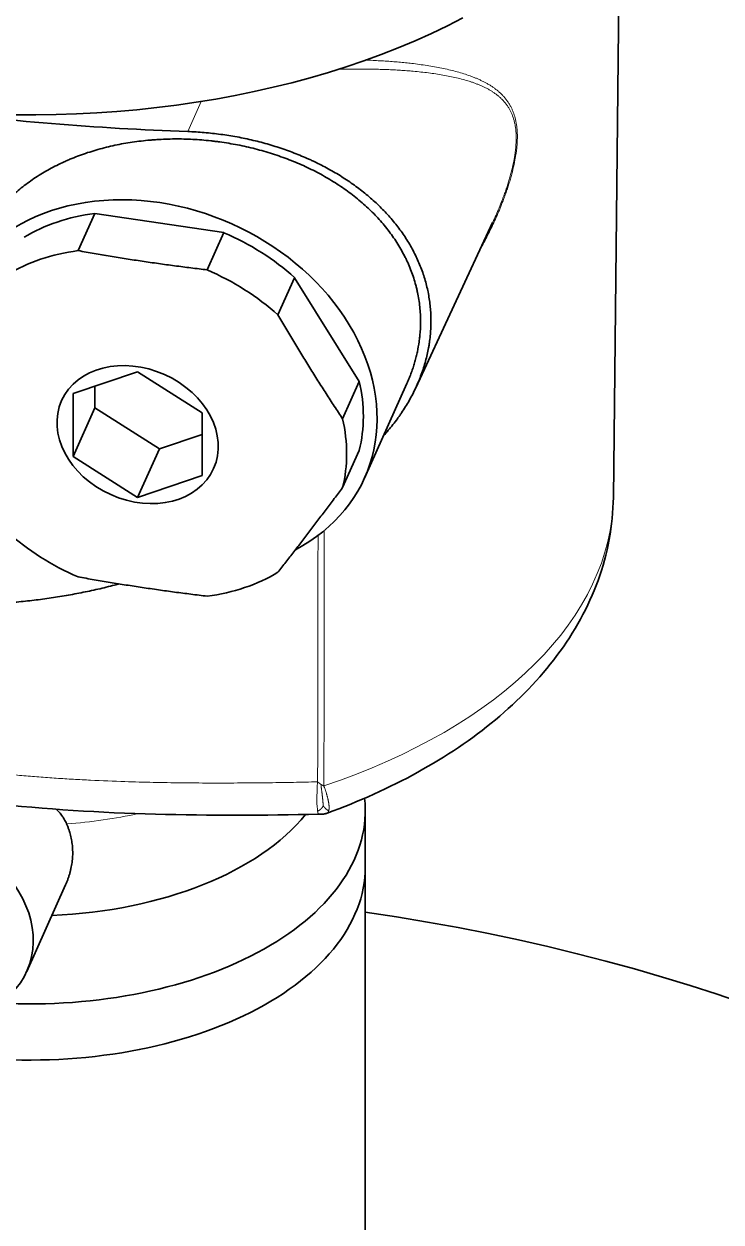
# Model space of a CAD drawing. Header units: millimetres. Extents: x 0 to 42050, y 0 to 29700.
# Drawn here: x 28587.32 to 28604.06, y 11992.42 to 12021.21 of the extents above; entities that cross this region are included whole.
import ezdxf

# ---------------------------------------------------------------- set-up
doc = ezdxf.new("R2010")
doc.units = ezdxf.units.MM
doc.header["$LTSCALE"] = 50
doc.layers.add('Visible', color=7, linetype='Continuous', lineweight=35)
doc.layers.add('Visible Narrow', color=7, linetype='Continuous', lineweight=18)

msp = doc.modelspace()

# ---------------------------------------------------------------- linework, layer by layer
at = {"layer": 'Visible'}
for p, q in [((28601.471, 12009.835), (28601.622, 12023.985)), ((28588.619, 12015.762), (28589.019, 12016.656)), ((28589.019, 12016.656), (28592.12, 12016.194)), ((28591.719, 12015.299), (28592.12, 12016.194)), ((28596.727, 12012.468), (28598.573, 12016.438)), ((28593.419, 12014.218), (28593.819, 12015.112)), ((28593.819, 12015.112), (28595.369, 12012.617)), ((28590.049, 12012.852), (28588.5, 12012.329)), ((28591.598, 12011.866), (28590.049, 12012.852)), ((28589.02, 12012.504), (28589.02, 12011.983)), ((28594.969, 12011.722), (28595.369, 12012.617)), ((28596.516, 12012.572), (28595.498, 12010.299)), ((28588.5, 12012.329), (28588.5, 12010.82)), ((28588.5, 12010.82), (28589.02, 12011.983)), ((28589.02, 12011.983), (28590.57, 12010.997)), ((28591.598, 12010.358), (28591.598, 12011.866)), ((28590.57, 12010.997), (28591.598, 12011.345)), ((28588.5, 12010.82), (28590.049, 12009.835)), ((28590.049, 12009.835), (28590.57, 12010.997)), ((28594.969, 12010.068), (28595.369, 12010.962)), ((28590.049, 12009.835), (28591.598, 12010.358)), ((28594.394, 12002.221), (28594.394, 12002.221)), ((28595.516, 12000.963), (28595.516, 12002.313)), ((28595.51, 12000.786), (28595.51, 11989.863)), ((28588.318, 12000.522), (28587.389, 11998.446))]:
    msp.add_line(p, q, dxfattribs=at)
at = {"layer": 'Visible', "color": 9, "true_color": 0xc0c0c0}
for major_axis, start_param, end_param in [((-3300, 0), 6.096202, 9.616876), ((3260, 0), 4.532673, 6.283185)]:
    msp.add_ellipse((26536.67, 12521.287), major_axis=major_axis, ratio=0.57735, start_param=start_param, end_param=end_param, dxfattribs=at)
at = {"layer": 'Visible'}
for centre, major_axis, ratio, start_param, end_param in [((28587.466, 12027.907), (-15.389, 0), 0.57735, 0.268979, 2.312349), ((28593.723, 12041.953), (-40, -0.108), 0.584246, 1.3429, 1.507409), ((28590.57, 12012.506), (-4.929, 2.207), 0.790511, 2.586185, 6.673441), ((28590.57, 12012.506), (4.618, -2.068), 0.790511, 2.232945, 2.63622), ((28590.57, 12012.506), (4.618, -2.068), 0.790511, 1.185747, 1.589022), ((28590.169, 12011.611), (-4.618, 2.068), 0.790511, 5.374537, 5.777812), ((28590.169, 12011.611), (-4.618, 2.068), 0.790511, 4.32734, 4.730615), ((28590.57, 12012.506), (4.618, -2.068), 0.790511, 0.13855, 0.541824), ((28590.169, 12011.611), (4.618, -2.068), 0.790511, 0.13855, 0.541824), ((28590.169, 12011.611), (4.618, -2.068), 0.790511, 4.32734, 4.730615), ((28590.169, 12011.611), (4.618, -2.068), 0.790511, 5.374537, 5.777812), ((28587.466, 12002.313), (8.05, 0), 0.57735, 4.622713, 6.3465), ((28587.466, 12003.995), (-7.3, 0), 0.57735, 1.642808, 2.705586), ((28584.833, 11999.59), (2.556, -1.144), 0.790511, 5.23211, 7.67057), ((28587.466, 12000.963), (8.05, 0), 0.57735, 4.521573, 6.283185), ((28587.468, 11981.391), (33, 0), 0.57735, 1.816979, 7.607799)]:
    msp.add_ellipse(centre, major_axis=major_axis, ratio=ratio, start_param=start_param, end_param=end_param, dxfattribs=at)
msp.add_ellipse((28590.049, 12011.343), major_axis=(1.825, -0.817), ratio=0.790511, dxfattribs=at)
for points, knots in [([(28591.252, 12018.623), (28591.385, 12018.618), (28591.517, 12018.61), (28591.648, 12018.599), (28591.714, 12018.594), (28591.78, 12018.587), (28591.846, 12018.58), (28591.912, 12018.573), (28591.977, 12018.565), (28592.043, 12018.556), (28592.108, 12018.548), (28592.174, 12018.538), (28592.239, 12018.528), (28592.305, 12018.517), (28592.37, 12018.506), (28592.435, 12018.494), (28592.5, 12018.482), (28592.565, 12018.469), (28592.63, 12018.455), (28592.695, 12018.442), (28592.76, 12018.427), (28592.824, 12018.412), (28592.888, 12018.397), (28592.952, 12018.381), (28593.016, 12018.364), (28593.08, 12018.347), (28593.143, 12018.329), (28593.207, 12018.311), (28593.27, 12018.292), (28593.332, 12018.273), (28593.395, 12018.253), (28593.457, 12018.233), (28593.519, 12018.213), (28593.58, 12018.191), (28593.641, 12018.17), (28593.702, 12018.148), (28593.763, 12018.125), (28593.823, 12018.102), (28593.883, 12018.078), (28593.942, 12018.054), (28594.001, 12018.029), (28594.06, 12018.004), (28594.118, 12017.979), (28594.147, 12017.966), (28594.176, 12017.953), (28594.205, 12017.94), (28594.233, 12017.927), (28594.262, 12017.913), (28594.291, 12017.9), (28594.348, 12017.872), (28594.404, 12017.845), (28594.46, 12017.816), (28594.516, 12017.787), (28594.571, 12017.758), (28594.626, 12017.728), (28594.681, 12017.698), (28594.735, 12017.667), (28594.789, 12017.635), (28594.843, 12017.604), (28594.896, 12017.572), (28594.948, 12017.539), (28595, 12017.506), (28595.052, 12017.472), (28595.103, 12017.438), (28595.154, 12017.404), (28595.204, 12017.369), (28595.253, 12017.333), (28595.302, 12017.298), (28595.351, 12017.261), (28595.399, 12017.224), (28595.447, 12017.188), (28595.494, 12017.15), (28595.54, 12017.112), (28595.586, 12017.074), (28595.631, 12017.035), (28595.675, 12016.996), (28595.719, 12016.957), (28595.763, 12016.917), (28595.805, 12016.877), (28595.848, 12016.837), (28595.889, 12016.796), (28595.93, 12016.754), (28595.97, 12016.713), (28596.01, 12016.671), (28596.049, 12016.629), (28596.088, 12016.586), (28596.126, 12016.543), (28596.163, 12016.499), (28596.2, 12016.455), (28596.236, 12016.411), (28596.271, 12016.366), (28596.306, 12016.321), (28596.34, 12016.275), (28596.373, 12016.229), (28596.406, 12016.183), (28596.438, 12016.137), (28596.469, 12016.09), (28596.5, 12016.043), (28596.53, 12015.995), (28596.559, 12015.947), (28596.588, 12015.899), (28596.616, 12015.851), (28596.642, 12015.802), (28596.669, 12015.753), (28596.694, 12015.704), (28596.719, 12015.654), (28596.743, 12015.605), (28596.766, 12015.555), (28596.788, 12015.505), (28596.81, 12015.454), (28596.831, 12015.404), (28596.851, 12015.353), (28596.87, 12015.302), (28596.889, 12015.251), (28596.906, 12015.2), (28596.923, 12015.148), (28596.939, 12015.097), (28596.954, 12015.045), (28596.969, 12014.993), (28596.983, 12014.94), (28596.996, 12014.887), (28597.008, 12014.835), (28597.02, 12014.782), (28597.03, 12014.728), (28597.04, 12014.675), (28597.049, 12014.621), (28597.057, 12014.568), (28597.064, 12014.514), (28597.071, 12014.46), (28597.076, 12014.406), (28597.081, 12014.352), (28597.085, 12014.297), (28597.088, 12014.243), (28597.09, 12014.189), (28597.092, 12014.134), (28597.092, 12014.08), (28597.092, 12014.025), (28597.091, 12013.971), (28597.089, 12013.916), (28597.086, 12013.862), (28597.083, 12013.807), (28597.078, 12013.753), (28597.073, 12013.699), (28597.067, 12013.644), (28597.06, 12013.59), (28597.056, 12013.563), (28597.052, 12013.536), (28597.048, 12013.509), (28597.044, 12013.482), (28597.039, 12013.455), (28597.034, 12013.428), (28597.025, 12013.374), (28597.014, 12013.32), (28597.002, 12013.267), (28596.989, 12013.213), (28596.976, 12013.159), (28596.961, 12013.105), (28596.947, 12013.051), (28596.931, 12012.998), (28596.914, 12012.944), (28596.897, 12012.891), (28596.878, 12012.838), (28596.859, 12012.785), (28596.84, 12012.732), (28596.819, 12012.679), (28596.797, 12012.626), (28596.775, 12012.574), (28596.752, 12012.522), (28596.728, 12012.47), (28596.704, 12012.418), (28596.679, 12012.366), (28596.653, 12012.315), (28596.626, 12012.264), (28596.599, 12012.213), (28596.571, 12012.163), (28596.542, 12012.113), (28596.513, 12012.063), (28596.482, 12012.014), (28596.451, 12011.964), (28596.42, 12011.915), (28596.387, 12011.867), (28596.371, 12011.843), (28596.355, 12011.819), (28596.338, 12011.795), (28596.321, 12011.771), (28596.304, 12011.747), (28596.287, 12011.724), (28596.252, 12011.676), (28596.217, 12011.629), (28596.18, 12011.583), (28596.143, 12011.536), (28596.106, 12011.49), (28596.067, 12011.445), (28596.03, 12011.401), (28595.992, 12011.358), (28595.953, 12011.315)], [0, 0, 0, 0, 0.992128, 0.992128, 0.992128, 1.48835, 1.48835, 1.48835, 1.984511, 1.984511, 1.984511, 2.481689, 2.481689, 2.481689, 2.980163, 2.980163, 2.980163, 3.479687, 3.479687, 3.479687, 3.979993, 3.979993, 3.979993, 4.480793, 4.480793, 4.480793, 4.981792, 4.981792, 4.981792, 5.482687, 5.482687, 5.482687, 5.983175, 5.983175, 5.983175, 6.482958, 6.482958, 6.482958, 6.981751, 6.981751, 6.981751, 7.479281, 7.479281, 7.479281, 7.727495, 7.727495, 7.727495, 7.975713, 7.975713, 7.975713, 8.473268, 8.473268, 8.473268, 8.972089, 8.972089, 8.972089, 9.471888, 9.471888, 9.471888, 9.972362, 9.972362, 9.972362, 10.473204, 10.473204, 10.473204, 10.974102, 10.974102, 10.974102, 11.474749, 11.474749, 11.474749, 11.974849, 11.974849, 11.974849, 12.47412, 12.47412, 12.47412, 12.9723, 12.9723, 12.9723, 13.469157, 13.469157, 13.469157, 13.965938, 13.965938, 13.965938, 14.464216, 14.464216, 14.464216, 14.963673, 14.963673, 14.963673, 15.463965, 15.463965, 15.463965, 15.964741, 15.964741, 15.964741, 16.465651, 16.465651, 16.465651, 16.96635, 16.96635, 16.96635, 17.466505, 17.466505, 17.466505, 17.965807, 17.965807, 17.965807, 18.463974, 18.463974, 18.463974, 18.960764, 18.960764, 18.960764, 19.457641, 19.457641, 19.457641, 19.956017, 19.956017, 19.956017, 20.45557, 20.45557, 20.45557, 20.955954, 20.955954, 20.955954, 21.456803, 21.456803, 21.456803, 21.957743, 21.957743, 21.957743, 22.458399, 22.458399, 22.458399, 22.958406, 22.958406, 22.958406, 23.457416, 23.457416, 23.457416, 23.955108, 23.955108, 23.955108, 24.203369, 24.203369, 24.203369, 24.451555, 24.451555, 24.451555, 24.949044, 24.949044, 24.949044, 25.447827, 25.447827, 25.447827, 25.947626, 25.947626, 25.947626, 26.448127, 26.448127, 26.448127, 26.948991, 26.948991, 26.948991, 27.449865, 27.449865, 27.449865, 27.950387, 27.950387, 27.950387, 28.450192, 28.450192, 28.450192, 28.948926, 28.948926, 28.948926, 29.446249, 29.446249, 29.446249, 29.694369, 29.694369, 29.694369, 29.942738, 29.942738, 29.942738, 30.440486, 30.440486, 30.440486, 30.939396, 30.939396, 30.939396, 31.419225, 31.419225, 31.419225, 31.419225]), ([(28596.842, 12014.057), (28596.842, 12014.116), (28596.84, 12014.175), (28596.837, 12014.234), (28596.834, 12014.293), (28596.829, 12014.352), (28596.823, 12014.411), (28596.817, 12014.469), (28596.81, 12014.528), (28596.8, 12014.586), (28596.791, 12014.644), (28596.781, 12014.702), (28596.768, 12014.76), (28596.762, 12014.789), (28596.756, 12014.817), (28596.749, 12014.846), (28596.742, 12014.875), (28596.735, 12014.903), (28596.727, 12014.932), (28596.712, 12014.989), (28596.695, 12015.046), (28596.677, 12015.103), (28596.659, 12015.159), (28596.639, 12015.215), (28596.618, 12015.271), (28596.597, 12015.327), (28596.575, 12015.382), (28596.551, 12015.437), (28596.539, 12015.464), (28596.527, 12015.491), (28596.514, 12015.518), (28596.501, 12015.546), (28596.488, 12015.573), (28596.475, 12015.6), (28596.448, 12015.654), (28596.42, 12015.707), (28596.39, 12015.76), (28596.361, 12015.813), (28596.33, 12015.866), (28596.297, 12015.918), (28596.265, 12015.97), (28596.231, 12016.021), (28596.196, 12016.072), (28596.161, 12016.123), (28596.125, 12016.173), (28596.088, 12016.223), (28596.05, 12016.272), (28596.011, 12016.321), (28595.971, 12016.37), (28595.931, 12016.418), (28595.89, 12016.466), (28595.848, 12016.512), (28595.805, 12016.559), (28595.762, 12016.605), (28595.718, 12016.651), (28595.673, 12016.696), (28595.627, 12016.74), (28595.581, 12016.784), (28595.534, 12016.828), (28595.486, 12016.872), (28595.437, 12016.914), (28595.387, 12016.957), (28595.337, 12016.999), (28595.286, 12017.04), (28595.235, 12017.081), (28595.182, 12017.121), (28595.129, 12017.161), (28595.076, 12017.201), (28595.021, 12017.239), (28594.966, 12017.277), (28594.911, 12017.315), (28594.854, 12017.353), (28594.797, 12017.389), (28594.74, 12017.425), (28594.682, 12017.461), (28594.623, 12017.495), (28594.565, 12017.53), (28594.505, 12017.563), (28594.445, 12017.596), (28594.385, 12017.629), (28594.324, 12017.661), (28594.262, 12017.692), (28594.2, 12017.723), (28594.138, 12017.753), (28594.075, 12017.782), (28593.949, 12017.84), (28593.821, 12017.894), (28593.69, 12017.945), (28593.624, 12017.971), (28593.557, 12017.995), (28593.49, 12018.019), (28593.423, 12018.043), (28593.356, 12018.066), (28593.287, 12018.087), (28593.219, 12018.109), (28593.151, 12018.13), (28593.081, 12018.15), (28593.012, 12018.17), (28592.943, 12018.189), (28592.873, 12018.207), (28592.803, 12018.225), (28592.732, 12018.242), (28592.662, 12018.258), (28592.591, 12018.274), (28592.52, 12018.289), (28592.449, 12018.303), (28592.378, 12018.316), (28592.306, 12018.329), (28592.235, 12018.341), (28592.163, 12018.353), (28592.091, 12018.364), (28592.02, 12018.374), (28591.984, 12018.379), (28591.948, 12018.383), (28591.912, 12018.388), (28591.876, 12018.392), (28591.84, 12018.396), (28591.804, 12018.4), (28591.732, 12018.408), (28591.66, 12018.415), (28591.588, 12018.421), (28591.516, 12018.426), (28591.444, 12018.431), (28591.372, 12018.435), (28591.299, 12018.439), (28591.227, 12018.441), (28591.155, 12018.443), (28591.083, 12018.445), (28591.011, 12018.445), (28590.939, 12018.445), (28590.866, 12018.444), (28590.794, 12018.443), (28590.723, 12018.44), (28590.651, 12018.438), (28590.579, 12018.434), (28590.507, 12018.43), (28590.472, 12018.427), (28590.436, 12018.425), (28590.4, 12018.422), (28590.365, 12018.419), (28590.329, 12018.416), (28590.294, 12018.413), (28590.222, 12018.406), (28590.151, 12018.398), (28590.081, 12018.39), (28590.01, 12018.381), (28589.939, 12018.371), (28589.869, 12018.36), (28589.799, 12018.349), (28589.729, 12018.337), (28589.66, 12018.324), (28589.59, 12018.311), (28589.521, 12018.296), (28589.452, 12018.281), (28589.384, 12018.266), (28589.315, 12018.25), (28589.248, 12018.232), (28589.18, 12018.215), (28589.113, 12018.197), (28589.047, 12018.177), (28588.98, 12018.158), (28588.914, 12018.137), (28588.849, 12018.116), (28588.784, 12018.094), (28588.72, 12018.072), (28588.656, 12018.048), (28588.593, 12018.025), (28588.53, 12018.001), (28588.468, 12017.975), (28588.437, 12017.962), (28588.407, 12017.95), (28588.376, 12017.936), (28588.346, 12017.923), (28588.315, 12017.91), (28588.285, 12017.896), (28588.225, 12017.869), (28588.165, 12017.84), (28588.107, 12017.811), (28588.048, 12017.782), (28587.99, 12017.751), (28587.933, 12017.72), (28587.875, 12017.688), (28587.819, 12017.656), (28587.763, 12017.623), (28587.708, 12017.589), (28587.654, 12017.555), (28587.6, 12017.52), (28587.546, 12017.484), (28587.494, 12017.448), (28587.442, 12017.411), (28587.391, 12017.374), (28587.341, 12017.336), (28587.291, 12017.297), (28587.242, 12017.258), (28587.194, 12017.219), (28587.147, 12017.178), (28587.1, 12017.138), (28587.054, 12017.096), (28587.009, 12017.054), (28586.965, 12017.012), (28586.921, 12016.969), (28586.879, 12016.926), (28586.858, 12016.904), (28586.837, 12016.882), (28586.817, 12016.86), (28586.796, 12016.838), (28586.776, 12016.816), (28586.756, 12016.793)], [0, 0, 0, 0, 0.542884, 0.542884, 0.542884, 1.085794, 1.085794, 1.085794, 1.628685, 1.628685, 1.628685, 2.17173, 2.17173, 2.17173, 2.443161, 2.443161, 2.443161, 2.714596, 2.714596, 2.714596, 3.25791, 3.25791, 3.25791, 3.801433, 3.801433, 3.801433, 4.344685, 4.344685, 4.344685, 4.616109, 4.616109, 4.616109, 4.887813, 4.887813, 4.887813, 5.43222, 5.43222, 5.43222, 5.97764, 5.97764, 5.97764, 6.523652, 6.523652, 6.523652, 7.069803, 7.069803, 7.069803, 7.61562, 7.61562, 7.61562, 8.160623, 8.160623, 8.160623, 8.704343, 8.704343, 8.704343, 9.247772, 9.247772, 9.247772, 9.792838, 9.792838, 9.792838, 10.339235, 10.339235, 10.339235, 10.886587, 10.886587, 10.886587, 11.434483, 11.434483, 11.434483, 11.982493, 11.982493, 11.982493, 12.530177, 12.530177, 12.530177, 13.077096, 13.077096, 13.077096, 13.622819, 13.622819, 13.622819, 14.16694, 14.16694, 14.16694, 15.255235, 15.255235, 15.255235, 15.801595, 15.801595, 15.801595, 16.348946, 16.348946, 16.348946, 16.896867, 16.896867, 16.896867, 17.444928, 17.444928, 17.444928, 17.992698, 17.992698, 17.992698, 18.539757, 18.539757, 18.539757, 19.085704, 19.085704, 19.085704, 19.630171, 19.630171, 19.630171, 19.901745, 19.901745, 19.901745, 20.173136, 20.173136, 20.173136, 20.715964, 20.715964, 20.715964, 21.258691, 21.258691, 21.258691, 21.801401, 21.801401, 21.801401, 22.344126, 22.344126, 22.344126, 22.887104, 22.887104, 22.887104, 23.430209, 23.430209, 23.430209, 23.701677, 23.701677, 23.701677, 23.973126, 23.973126, 23.973126, 24.517356, 24.517356, 24.517356, 25.063208, 25.063208, 25.063208, 25.610259, 25.610259, 25.610259, 26.158056, 26.158056, 26.158056, 26.706128, 26.706128, 26.706128, 27.254006, 27.254006, 27.254006, 27.801224, 27.801224, 27.801224, 28.347343, 28.347343, 28.347343, 28.891957, 28.891957, 28.891957, 29.163585, 29.163585, 29.163585, 29.435167, 29.435167, 29.435167, 29.979729, 29.979729, 29.979729, 30.525835, 30.525835, 30.525835, 31.07306, 31.07306, 31.07306, 31.620946, 31.620946, 31.620946, 32.169021, 32.169021, 32.169021, 32.716803, 32.716803, 32.716803, 33.263821, 33.263821, 33.263821, 33.809626, 33.809626, 33.809626, 34.353802, 34.353802, 34.353802, 34.625282, 34.625282, 34.625282, 34.897099, 34.897099, 34.897099, 34.897099]), ([(28588.619, 12015.762), (28588.746, 12015.739), (28588.874, 12015.716), (28589.002, 12015.694), (28589.13, 12015.672), (28589.258, 12015.65), (28589.386, 12015.629), (28589.515, 12015.608), (28589.643, 12015.587), (28589.772, 12015.567), (28589.836, 12015.557), (28589.901, 12015.547), (28589.965, 12015.537), (28590.03, 12015.527), (28590.094, 12015.517), (28590.159, 12015.508), (28590.288, 12015.488), (28590.418, 12015.47), (28590.547, 12015.451), (28590.677, 12015.433), (28590.807, 12015.415), (28590.937, 12015.398), (28591.067, 12015.381), (28591.197, 12015.364), (28591.328, 12015.347), (28591.458, 12015.331), (28591.589, 12015.315), (28591.719, 12015.299)], [0, 0, 0, 0, 1.001074, 1.001074, 1.001074, 2.00226, 2.00226, 2.00226, 3.003465, 3.003465, 3.003465, 3.504049, 3.504049, 3.504049, 4.004609, 4.004609, 4.004609, 5.005639, 5.005639, 5.005639, 6.006706, 6.006706, 6.006706, 7.00786, 7.00786, 7.00786, 8.009049, 8.009049, 8.009049, 8.009049]), ([(28593.419, 12014.218), (28593.482, 12014.111), (28593.545, 12014.003), (28593.608, 12013.897), (28593.671, 12013.79), (28593.735, 12013.683), (28593.798, 12013.577), (28593.862, 12013.471), (28593.926, 12013.366), (28593.99, 12013.261), (28594.022, 12013.209), (28594.055, 12013.156), (28594.087, 12013.104), (28594.119, 12013.052), (28594.151, 12012.999), (28594.184, 12012.947), (28594.248, 12012.843), (28594.313, 12012.74), (28594.378, 12012.637), (28594.443, 12012.534), (28594.508, 12012.431), (28594.574, 12012.329), (28594.639, 12012.227), (28594.705, 12012.126), (28594.771, 12012.024), (28594.837, 12011.923), (28594.903, 12011.823), (28594.969, 12011.722)], [0, 0, 0, 0, 1.001074, 1.001074, 1.001074, 2.00226, 2.00226, 2.00226, 3.003465, 3.003465, 3.003465, 3.504049, 3.504049, 3.504049, 4.004609, 4.004609, 4.004609, 5.005639, 5.005639, 5.005639, 6.006706, 6.006706, 6.006706, 7.00786, 7.00786, 7.00786, 8.009049, 8.009049, 8.009049, 8.009049]), ([(28596.516, 12012.572), (28596.524, 12012.59), (28596.532, 12012.608), (28596.539, 12012.626), (28596.556, 12012.664), (28596.572, 12012.703), (28596.587, 12012.742), (28596.603, 12012.781), (28596.617, 12012.82), (28596.631, 12012.859), (28596.645, 12012.899), (28596.658, 12012.938), (28596.671, 12012.977), (28596.683, 12013.017), (28596.695, 12013.056), (28596.706, 12013.096), (28596.718, 12013.135), (28596.728, 12013.175), (28596.738, 12013.215), (28596.748, 12013.255), (28596.757, 12013.294), (28596.765, 12013.334), (28596.782, 12013.414), (28596.796, 12013.494), (28596.808, 12013.575), (28596.813, 12013.615), (28596.818, 12013.655), (28596.823, 12013.695), (28596.827, 12013.736), (28596.83, 12013.776), (28596.833, 12013.816), (28596.839, 12013.896), (28596.842, 12013.977), (28596.842, 12014.057)], [38.262275, 38.262275, 38.262275, 38.262275, 38.433715, 38.433715, 38.433715, 38.804441, 38.804441, 38.804441, 39.174536, 39.174536, 39.174536, 39.543887, 39.543887, 39.543887, 39.912799, 39.912799, 39.912799, 40.28191, 40.28191, 40.28191, 40.651084, 40.651084, 40.651084, 41.389046, 41.389046, 41.389046, 41.758005, 41.758005, 41.758005, 42.127023, 42.127023, 42.127023, 42.864756, 42.864756, 42.864756, 42.864756]), ([(28594.969, 12010.068), (28594.903, 12009.979), (28594.837, 12009.891), (28594.771, 12009.804), (28594.705, 12009.716), (28594.639, 12009.629), (28594.574, 12009.543), (28594.508, 12009.456), (28594.443, 12009.37), (28594.378, 12009.284), (28594.345, 12009.241), (28594.313, 12009.198), (28594.281, 12009.156), (28594.248, 12009.113), (28594.216, 12009.071), (28594.184, 12009.028), (28594.119, 12008.944), (28594.055, 12008.859), (28593.99, 12008.776), (28593.926, 12008.692), (28593.862, 12008.609), (28593.798, 12008.526), (28593.735, 12008.443), (28593.671, 12008.361), (28593.608, 12008.279), (28593.545, 12008.197), (28593.482, 12008.116), (28593.419, 12008.035)], [0, 0, 0, 0, 1.001074, 1.001074, 1.001074, 2.00226, 2.00226, 2.00226, 3.003465, 3.003465, 3.003465, 3.504049, 3.504049, 3.504049, 4.004609, 4.004609, 4.004609, 5.005639, 5.005639, 5.005639, 6.006706, 6.006706, 6.006706, 7.00786, 7.00786, 7.00786, 8.009049, 8.009049, 8.009049, 8.009049]), ([(28594.597, 12002.248), (28595.366, 12002.528), (28596.096, 12002.856), (28597.452, 12003.605), (28598.078, 12004.026), (28599.202, 12004.96), (28599.7, 12005.474), (28600.535, 12006.592), (28600.871, 12007.198), (28601.336, 12008.48), (28601.463, 12009.156), (28601.471, 12009.835)], [5.528372, 5.528372, 5.528372, 5.528372, 5.728675, 5.728675, 5.929002, 5.929002, 6.129329, 6.129329, 6.329655, 6.329655, 6.529982, 6.529982, 6.529982, 6.529982]), ([(28591.719, 12007.461), (28591.589, 12007.476), (28591.458, 12007.492), (28591.328, 12007.509), (28591.197, 12007.525), (28591.067, 12007.542), (28590.937, 12007.559), (28590.807, 12007.577), (28590.677, 12007.595), (28590.547, 12007.613), (28590.482, 12007.622), (28590.418, 12007.631), (28590.353, 12007.641), (28590.288, 12007.65), (28590.223, 12007.66), (28590.159, 12007.669), (28590.03, 12007.689), (28589.901, 12007.708), (28589.772, 12007.729), (28589.643, 12007.749), (28589.515, 12007.77), (28589.386, 12007.791), (28589.258, 12007.812), (28589.13, 12007.834), (28589.002, 12007.856), (28588.874, 12007.878), (28588.746, 12007.901), (28588.619, 12007.924)], [0, 0, 0, 0, 1.001074, 1.001074, 1.001074, 2.00226, 2.00226, 2.00226, 3.003465, 3.003465, 3.003465, 3.504049, 3.504049, 3.504049, 4.004609, 4.004609, 4.004609, 5.005639, 5.005639, 5.005639, 6.006706, 6.006706, 6.006706, 7.00786, 7.00786, 7.00786, 8.009049, 8.009049, 8.009049, 8.009049]), ([(28589.605, 12007.755), (28589.569, 12007.746), (28589.533, 12007.736), (28589.497, 12007.727), (28589.364, 12007.693), (28589.23, 12007.66), (28589.096, 12007.629), (28588.961, 12007.598), (28588.826, 12007.57), (28588.691, 12007.543), (28588.555, 12007.516), (28588.419, 12007.49), (28588.282, 12007.467), (28588.146, 12007.444), (28588.008, 12007.423), (28587.871, 12007.404), (28587.733, 12007.384), (28587.596, 12007.367), (28587.457, 12007.352), (28587.319, 12007.336), (28587.181, 12007.323), (28587.042, 12007.312), (28586.904, 12007.3), (28586.765, 12007.291), (28586.626, 12007.284), (28586.487, 12007.276), (28586.347, 12007.271), (28586.208, 12007.268), (28586.069, 12007.264), (28585.93, 12007.263), (28585.791, 12007.264), (28585.652, 12007.264), (28585.512, 12007.267), (28585.373, 12007.272), (28585.234, 12007.276), (28585.095, 12007.283), (28584.957, 12007.292), (28584.818, 12007.301), (28584.679, 12007.311), (28584.54, 12007.324), (28584.402, 12007.337), (28584.263, 12007.351), (28584.125, 12007.368), (28584.081, 12007.373), (28584.038, 12007.378), (28583.995, 12007.384)], [19.083388, 19.083388, 19.083388, 19.083388, 19.374126, 19.374126, 19.374126, 20.452156, 20.452156, 20.452156, 21.531469, 21.531469, 21.531469, 22.611597, 22.611597, 22.611597, 23.692073, 23.692073, 23.692073, 24.772438, 24.772438, 24.772438, 25.852241, 25.852241, 25.852241, 26.931051, 26.931051, 26.931051, 28.008461, 28.008461, 28.008461, 29.084094, 29.084094, 29.084094, 30.157612, 30.157612, 30.157612, 31.228726, 31.228726, 31.228726, 32.298734, 32.298734, 32.298734, 33.368709, 33.368709, 33.368709, 33.704126, 33.704126, 33.704126, 33.704126]), ([(28588.344, 12001.991), (28588.335, 12002.01), (28588.327, 12002.029), (28588.317, 12002.047), (28588.308, 12002.066), (28588.299, 12002.083), (28588.288, 12002.101), (28588.278, 12002.118), (28588.268, 12002.135), (28588.257, 12002.151), (28588.246, 12002.168), (28588.235, 12002.184), (28588.223, 12002.199), (28588.212, 12002.215), (28588.2, 12002.23), (28588.188, 12002.245), (28588.175, 12002.259), (28588.163, 12002.273), (28588.15, 12002.287), (28588.137, 12002.301), (28588.124, 12002.314), (28588.111, 12002.327), (28588.106, 12002.332), (28588.101, 12002.337), (28588.095, 12002.342)], [0, 0, 0, 0, 0.192051, 0.192051, 0.192051, 0.384097, 0.384097, 0.384097, 0.576228, 0.576228, 0.576228, 0.768555, 0.768555, 0.768555, 0.960896, 0.960896, 0.960896, 1.153009, 1.153009, 1.153009, 1.345132, 1.345132, 1.345132, 1.417317, 1.417317, 1.417317, 1.417317]), ([(28594.597, 12002.248), (28594.587, 12002.244), (28594.578, 12002.241), (28594.557, 12002.234), (28594.545, 12002.231), (28594.504, 12002.223), (28594.473, 12002.222), (28594.428, 12002.221), (28594.411, 12002.221), (28594.394, 12002.221)], [0, 0, 0, 0, 0.00746636, 0.00746636, 0.01716342, 0.01716342, 0.04024822, 0.04024822, 0.0543871, 0.0543871, 0.0543871, 0.0543871]), ([(28588.344, 12001.991), (28588.354, 12001.969), (28588.363, 12001.946), (28588.372, 12001.924), (28588.38, 12001.901), (28588.389, 12001.878), (28588.397, 12001.855), (28588.405, 12001.832), (28588.412, 12001.809), (28588.419, 12001.786), (28588.426, 12001.763), (28588.432, 12001.74), (28588.438, 12001.717), (28588.444, 12001.693), (28588.449, 12001.67), (28588.454, 12001.646), (28588.459, 12001.622), (28588.463, 12001.599), (28588.467, 12001.575), (28588.471, 12001.551), (28588.475, 12001.527), (28588.477, 12001.503), (28588.48, 12001.479), (28588.483, 12001.455), (28588.485, 12001.431), (28588.486, 12001.407), (28588.488, 12001.383), (28588.489, 12001.359), (28588.49, 12001.334), (28588.49, 12001.31), (28588.49, 12001.286), (28588.49, 12001.261), (28588.489, 12001.237), (28588.488, 12001.213), (28588.487, 12001.188), (28588.485, 12001.164), (28588.483, 12001.139), (28588.48, 12001.115), (28588.478, 12001.091), (28588.475, 12001.066), (28588.471, 12001.042), (28588.468, 12001.017), (28588.463, 12000.993), (28588.459, 12000.968), (28588.455, 12000.944), (28588.449, 12000.92), (28588.444, 12000.895), (28588.438, 12000.871), (28588.432, 12000.847), (28588.426, 12000.823), (28588.419, 12000.798), (28588.412, 12000.774), (28588.405, 12000.75), (28588.397, 12000.726), (28588.389, 12000.702), (28588.381, 12000.678), (28588.372, 12000.654), (28588.363, 12000.63), (28588.354, 12000.606), (28588.345, 12000.583), (28588.335, 12000.559), (28588.329, 12000.547), (28588.324, 12000.534), (28588.318, 12000.522)], [0, 0, 0, 0, 0.22414, 0.22414, 0.22414, 0.447919, 0.447919, 0.447919, 0.671258, 0.671258, 0.671258, 0.894602, 0.894602, 0.894602, 1.11812, 1.11812, 1.11812, 1.341678, 1.341678, 1.341678, 1.565146, 1.565146, 1.565146, 1.788406, 1.788406, 1.788406, 2.011726, 2.011726, 2.011726, 2.235179, 2.235179, 2.235179, 2.458632, 2.458632, 2.458632, 2.681949, 2.681949, 2.681949, 2.905201, 2.905201, 2.905201, 3.128628, 3.128628, 3.128628, 3.352113, 3.352113, 3.352113, 3.575523, 3.575523, 3.575523, 3.798762, 3.798762, 3.798762, 4.022196, 4.022196, 4.022196, 4.245868, 4.245868, 4.245868, 4.469661, 4.469661, 4.469661, 4.588745, 4.588745, 4.588745, 4.588745])]:
    msp.add_open_spline(points, degree=3, knots=knots, dxfattribs=at)
msp.add_open_spline([(28594.394, 12002.221), (28591.798, 12002.17), (28589.164, 12002.19), (28586.515, 12002.488)], degree=3, dxfattribs=at)
at = {"layer": 'Visible Narrow'}
msp.add_line((28591.252, 12018.623), (28591.572, 12019.345), dxfattribs=at)
for centre, major_axis, start_param, end_param in [((28587.466, 12009.885), (14.005, 0), 5.240369, 6.277014), ((28587.466, 12006.175), (7.3, 0), 4.832908, 5.076763)]:
    msp.add_ellipse(centre, major_axis=major_axis, ratio=0.57735, start_param=start_param, end_param=end_param, dxfattribs=at)
for points, knots in [([(28598.25, 12015.742), (28598.252, 12015.745), (28598.253, 12015.749), (28598.286, 12015.807), (28598.316, 12015.863), (28598.376, 12015.976), (28598.405, 12016.032), (28598.463, 12016.145), (28598.491, 12016.202), (28598.546, 12016.317), (28598.573, 12016.374), (28598.627, 12016.49), (28598.653, 12016.548), (28598.703, 12016.665), (28598.728, 12016.723), (28598.776, 12016.841), (28598.8, 12016.9), (28598.837, 12016.998), (28598.851, 12017.037), (28598.879, 12017.114), (28598.893, 12017.152), (28598.92, 12017.23), (28598.933, 12017.269), (28598.958, 12017.346), (28598.97, 12017.385), (28598.993, 12017.463), (28599.005, 12017.502), (28599.026, 12017.579), (28599.037, 12017.618), (28599.066, 12017.734), (28599.084, 12017.811), (28599.112, 12017.95), (28599.123, 12018.011), (28599.137, 12018.103), (28599.141, 12018.133), (28599.148, 12018.193), (28599.152, 12018.223), (28599.157, 12018.282), (28599.159, 12018.311), (28599.163, 12018.368), (28599.165, 12018.397), (28599.166, 12018.453), (28599.167, 12018.48), (28599.166, 12018.535), (28599.166, 12018.561), (28599.163, 12018.62), (28599.161, 12018.652), (28599.156, 12018.714), (28599.152, 12018.744), (28599.144, 12018.803), (28599.139, 12018.832), (28599.128, 12018.888), (28599.122, 12018.915), (28599.101, 12018.995), (28599.085, 12019.045), (28599.058, 12019.115), (28599.048, 12019.138), (28599.028, 12019.182), (28599.017, 12019.204), (28598.993, 12019.25), (28598.979, 12019.274), (28598.95, 12019.32), (28598.935, 12019.342), (28598.904, 12019.385), (28598.888, 12019.406), (28598.855, 12019.446), (28598.838, 12019.465), (28598.803, 12019.503), (28598.785, 12019.521), (28598.748, 12019.556), (28598.729, 12019.573), (28598.691, 12019.606), (28598.671, 12019.622), (28598.631, 12019.652), (28598.611, 12019.667), (28598.569, 12019.696), (28598.548, 12019.71), (28598.505, 12019.738), (28598.483, 12019.751), (28598.439, 12019.777), (28598.417, 12019.789), (28598.371, 12019.814), (28598.348, 12019.825), (28598.302, 12019.848), (28598.278, 12019.859), (28598.23, 12019.881), (28598.206, 12019.892), (28598.157, 12019.912), (28598.132, 12019.922), (28598.082, 12019.942), (28598.057, 12019.951), (28598.032, 12019.96), (28597.982, 12019.978), (28597.932, 12019.995), (28597.829, 12020.028), (28597.777, 12020.043), (28597.671, 12020.072), (28597.617, 12020.086), (28597.507, 12020.113), (28597.451, 12020.125), (28597.337, 12020.149), (28597.28, 12020.161), (28597.163, 12020.182), (28597.104, 12020.192), (28596.983, 12020.212), (28596.922, 12020.221), (28596.799, 12020.238), (28596.736, 12020.247), (28596.622, 12020.26), (28596.57, 12020.266), (28596.466, 12020.277), (28596.414, 12020.282), (28596.308, 12020.292), (28596.255, 12020.297), (28596.147, 12020.306), (28596.092, 12020.31), (28595.982, 12020.317), (28595.926, 12020.32), (28595.814, 12020.327), (28595.758, 12020.329), (28595.643, 12020.335), (28595.586, 12020.337), (28595.527, 12020.339), (28595.526, 12020.339), (28595.526, 12020.339)], [4.355318, 4.355318, 4.355318, 4.355318, 4.383888, 4.383888, 4.858312, 4.858312, 5.332661, 5.332661, 5.806951, 5.806951, 6.280698, 6.280698, 6.754355, 6.754355, 7.227813, 7.227813, 7.701139, 7.701139, 8.008083, 8.008083, 8.314959, 8.314959, 8.621722, 8.621722, 8.928404, 8.928404, 9.234506, 9.234506, 9.540516, 9.540516, 10.152199, 10.152199, 10.65125, 10.65125, 10.900631, 10.900631, 11.14997, 11.14997, 11.399075, 11.399075, 11.64816, 11.64816, 11.897231, 11.897231, 12.146309, 12.146309, 12.454248, 12.454248, 12.762242, 12.762242, 13.070382, 13.070382, 13.378609, 13.378609, 13.996896, 13.996896, 14.306215, 14.306215, 14.61563, 14.61563, 14.985632, 14.985632, 15.355756, 15.355756, 15.726072, 15.726072, 16.096486, 16.096486, 16.467464, 16.467464, 16.838518, 16.838518, 17.20967, 17.20967, 17.580879, 17.580879, 17.953882, 17.953882, 18.326926, 18.326926, 18.70002, 18.70002, 19.073142, 19.073142, 19.446374, 19.446374, 19.819625, 19.819625, 20.192897, 20.192897, 20.566179, 20.566179, 20.566179, 21.289166, 21.289166, 22.012159, 22.012159, 22.735164, 22.735164, 23.458134, 23.458134, 24.181165, 24.181165, 24.904128, 24.904128, 25.627012, 25.627012, 26.3498, 26.3498, 26.928461, 26.928461, 27.507047, 27.507047, 28.085548, 28.085548, 28.663963, 28.663963, 29.242241, 29.242241, 29.820421, 29.820421, 30.398492, 30.398492, 30.404798, 30.404798, 30.404798, 30.404798]), ([(28598.573, 12016.438), (28598.574, 12016.44), (28598.575, 12016.442), (28598.603, 12016.501), (28598.628, 12016.558), (28598.679, 12016.673), (28598.703, 12016.73), (28598.751, 12016.846), (28598.774, 12016.904), (28598.811, 12017), (28598.826, 12017.038), (28598.854, 12017.113), (28598.867, 12017.151), (28598.894, 12017.227), (28598.907, 12017.265), (28598.932, 12017.341), (28598.944, 12017.379), (28598.967, 12017.455), (28598.978, 12017.493), (28599, 12017.569), (28599.01, 12017.607), (28599.039, 12017.72), (28599.057, 12017.795), (28599.085, 12017.93), (28599.095, 12017.99), (28599.109, 12018.079), (28599.113, 12018.109), (28599.121, 12018.167), (28599.124, 12018.196), (28599.129, 12018.253), (28599.132, 12018.281), (28599.135, 12018.337), (28599.137, 12018.364), (28599.139, 12018.418), (28599.139, 12018.445), (28599.139, 12018.497), (28599.138, 12018.523), (28599.136, 12018.58), (28599.134, 12018.611), (28599.128, 12018.67), (28599.125, 12018.699), (28599.116, 12018.756), (28599.111, 12018.784), (28599.1, 12018.837), (28599.094, 12018.863), (28599.074, 12018.939), (28599.058, 12018.987), (28599.03, 12019.054), (28599.021, 12019.075), (28599.001, 12019.117), (28598.99, 12019.137), (28598.966, 12019.181), (28598.952, 12019.203), (28598.923, 12019.247), (28598.908, 12019.268), (28598.877, 12019.308), (28598.861, 12019.327), (28598.828, 12019.365), (28598.812, 12019.383), (28598.777, 12019.417), (28598.759, 12019.434), (28598.722, 12019.466), (28598.703, 12019.482), (28598.665, 12019.512), (28598.646, 12019.527), (28598.606, 12019.555), (28598.586, 12019.568), (28598.545, 12019.595), (28598.524, 12019.608), (28598.481, 12019.632), (28598.46, 12019.644), (28598.416, 12019.667), (28598.393, 12019.679), (28598.348, 12019.7), (28598.325, 12019.711), (28598.279, 12019.731), (28598.256, 12019.741), (28598.208, 12019.761), (28598.184, 12019.77), (28598.136, 12019.788), (28598.111, 12019.797), (28598.062, 12019.814), (28598.037, 12019.822), (28598.011, 12019.83), (28597.962, 12019.846), (28597.912, 12019.86), (28597.811, 12019.888), (28597.759, 12019.901), (28597.653, 12019.926), (28597.6, 12019.938), (28597.491, 12019.96), (28597.436, 12019.97), (28597.323, 12019.99), (28597.266, 12019.999), (28597.15, 12020.016), (28597.092, 12020.024), (28596.973, 12020.04), (28596.912, 12020.047), (28596.79, 12020.06), (28596.728, 12020.066), (28596.615, 12020.076), (28596.564, 12020.08), (28596.461, 12020.088), (28596.409, 12020.092), (28596.305, 12020.099), (28596.252, 12020.102), (28596.145, 12020.107), (28596.091, 12020.11), (28595.982, 12020.114), (28595.927, 12020.116), (28595.817, 12020.119), (28595.761, 12020.121), (28595.648, 12020.123), (28595.591, 12020.123), (28595.476, 12020.124), (28595.418, 12020.125), (28595.302, 12020.125), (28595.243, 12020.124), (28595.124, 12020.123), (28595.064, 12020.122), (28594.958, 12020.12), (28594.912, 12020.119), (28594.865, 12020.117)], [6.264219, 6.264219, 6.264219, 6.264219, 6.280698, 6.280698, 6.754355, 6.754355, 7.227813, 7.227813, 7.701139, 7.701139, 8.008083, 8.008083, 8.314959, 8.314959, 8.621722, 8.621722, 8.928404, 8.928404, 9.234506, 9.234506, 9.540516, 9.540516, 10.152199, 10.152199, 10.65125, 10.65125, 10.900631, 10.900631, 11.14997, 11.14997, 11.399075, 11.399075, 11.64816, 11.64816, 11.897231, 11.897231, 12.146309, 12.146309, 12.454248, 12.454248, 12.762242, 12.762242, 13.070382, 13.070382, 13.378609, 13.378609, 13.996896, 13.996896, 14.306215, 14.306215, 14.61563, 14.61563, 14.985632, 14.985632, 15.355756, 15.355756, 15.726072, 15.726072, 16.096486, 16.096486, 16.467464, 16.467464, 16.838518, 16.838518, 17.20967, 17.20967, 17.580879, 17.580879, 17.953882, 17.953882, 18.326926, 18.326926, 18.70002, 18.70002, 19.073142, 19.073142, 19.446374, 19.446374, 19.819625, 19.819625, 20.192897, 20.192897, 20.566179, 20.566179, 20.566179, 21.289166, 21.289166, 22.012159, 22.012159, 22.735164, 22.735164, 23.458134, 23.458134, 24.181165, 24.181165, 24.904128, 24.904128, 25.627012, 25.627012, 26.3498, 26.3498, 26.928461, 26.928461, 27.507047, 27.507047, 28.085548, 28.085548, 28.663963, 28.663963, 29.242241, 29.242241, 29.820421, 29.820421, 30.398492, 30.398492, 30.976454, 30.976454, 31.553748, 31.553748, 32.130923, 32.130923, 32.570283, 32.570283, 32.570283, 32.570283]), ([(28594.522, 12002.9), (28594.524, 12004.148), (28594.525, 12005.396), (28594.529, 12007.441), (28594.53, 12008.239), (28594.531, 12009.037)], [106.64755, 106.64755, 106.64755, 106.64755, 118.185983, 118.185983, 125.56466, 125.56466, 125.56466, 125.56466]), ([(28594.371, 12003), (28594.373, 12004.21), (28594.375, 12005.421), (28594.378, 12007.394), (28594.379, 12008.156), (28594.38, 12008.918)], [106.992355, 106.992355, 106.992355, 106.992355, 118.185983, 118.185983, 125.235395, 125.235395, 125.235395, 125.235395]), ([(28586.32, 12003.244), (28586.358, 12003.24), (28586.397, 12003.235), (28586.574, 12003.216), (28586.712, 12003.202), (28586.989, 12003.175), (28587.127, 12003.163), (28587.404, 12003.139), (28587.542, 12003.127), (28587.818, 12003.106), (28587.956, 12003.096), (28588.232, 12003.078), (28588.37, 12003.07), (28588.645, 12003.054), (28588.783, 12003.046), (28589.195, 12003.026), (28589.47, 12003.015), (28589.971, 12002.999), (28590.197, 12002.992), (28590.535, 12002.985), (28590.648, 12002.983), (28590.873, 12002.979), (28590.985, 12002.978), (28591.21, 12002.975), (28591.323, 12002.974), (28591.548, 12002.972), (28591.66, 12002.972), (28591.885, 12002.971), (28591.997, 12002.971), (28592.222, 12002.971), (28592.334, 12002.972), (28592.558, 12002.973), (28592.67, 12002.974), (28592.894, 12002.976), (28593.006, 12002.977), (28593.23, 12002.979), (28593.342, 12002.981), (28593.566, 12002.984), (28593.678, 12002.986), (28593.984, 12002.992), (28594.177, 12002.996), (28594.371, 12003)], [86.215096, 86.215096, 86.215096, 86.215096, 86.522026, 86.522026, 87.623907, 87.623907, 88.724797, 88.724797, 89.824567, 89.824567, 90.9231, 90.9231, 92.020426, 92.020426, 93.116404, 93.116404, 95.304336, 95.304336, 97.100853, 97.100853, 97.997849, 97.997849, 98.894047, 98.894047, 99.789507, 99.789507, 100.684246, 100.684246, 101.578304, 101.578304, 102.471718, 102.471718, 103.364645, 103.364645, 104.257003, 104.257003, 105.148832, 105.148832, 106.040163, 106.040163, 107.583465, 107.583465, 107.583465, 107.583465])]:
    msp.add_open_spline(points, degree=3, knots=knots, dxfattribs=at)
for points, degree in [([(28594.371, 12003), (28594.343, 12002.653), (28594.352, 12002.41), (28594.37, 12002.295)], 3), ([(28594.448, 12002.941), (28594.435, 12002.95), (28594.422, 12002.959), (28594.409, 12002.968), (28594.396, 12002.978), (28594.384, 12002.989), (28594.371, 12003)], 6), ([(28594.522, 12002.9), (28594.51, 12002.906), (28594.499, 12002.912), (28594.486, 12002.918), (28594.474, 12002.925), (28594.461, 12002.933), (28594.448, 12002.941)], 6), ([(28594.506, 12002.423), (28594.502, 12002.487), (28594.494, 12002.563), (28594.487, 12002.635), (28594.479, 12002.705), (28594.468, 12002.795), (28594.448, 12002.941)], 6), ([(28594.639, 12002.308), (28594.651, 12002.357), (28594.651, 12002.428), (28594.639, 12002.521), (28594.613, 12002.632), (28594.574, 12002.76), (28594.522, 12002.9)], 6), ([(28594.506, 12002.423), (28594.488, 12002.391), (28594.468, 12002.362), (28594.448, 12002.341), (28594.43, 12002.327), (28594.407, 12002.315), (28594.37, 12002.295)], 6), ([(28594.506, 12002.423), (28594.529, 12002.391), (28594.553, 12002.364), (28594.574, 12002.343), (28594.592, 12002.328), (28594.611, 12002.317), (28594.639, 12002.308)], 6), ([(28594.37, 12002.295), (28594.374, 12002.271), (28594.378, 12002.251), (28594.382, 12002.236), (28594.386, 12002.226), (28594.39, 12002.221), (28594.394, 12002.221)], 6), ([(28594.595, 12002.25), (28594.616, 12002.257), (28594.63, 12002.277), (28594.639, 12002.308)], 3)]:
    msp.add_open_spline(points, degree=degree, dxfattribs=at)

doc.saveas('drawing.dxf')
